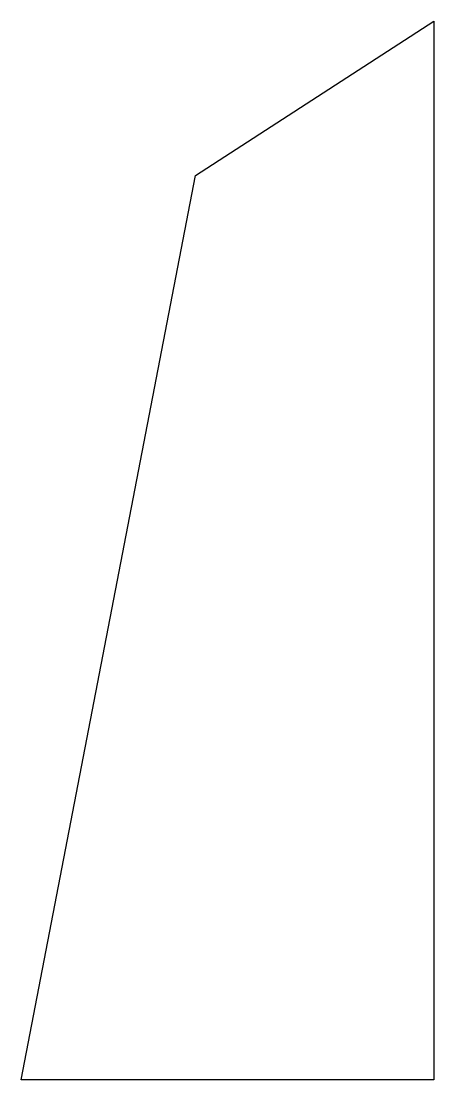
# Model space of a CAD drawing. Header units: millimetres. Extents: x -27 to 0, y 0 to 69.3.
import ezdxf

# ---------------------------------------------------------------- set-up
doc = ezdxf.new("R2010")
doc.units = ezdxf.units.MM

msp = doc.modelspace()

# ---------------------------------------------------------------- linework, layer by layer
at = {"color": 7, "linetype": 'Continuous', "lineweight": 25}
for p, q in [((-15.583, 59.183), (0, 69.285)), ((0, 69.285), (0, 0)), ((-27, 0), (-15.583, 59.183)), ((0, 0), (-27, 0))]:
    msp.add_line(p, q, dxfattribs=at)

doc.saveas('drawing.dxf')
